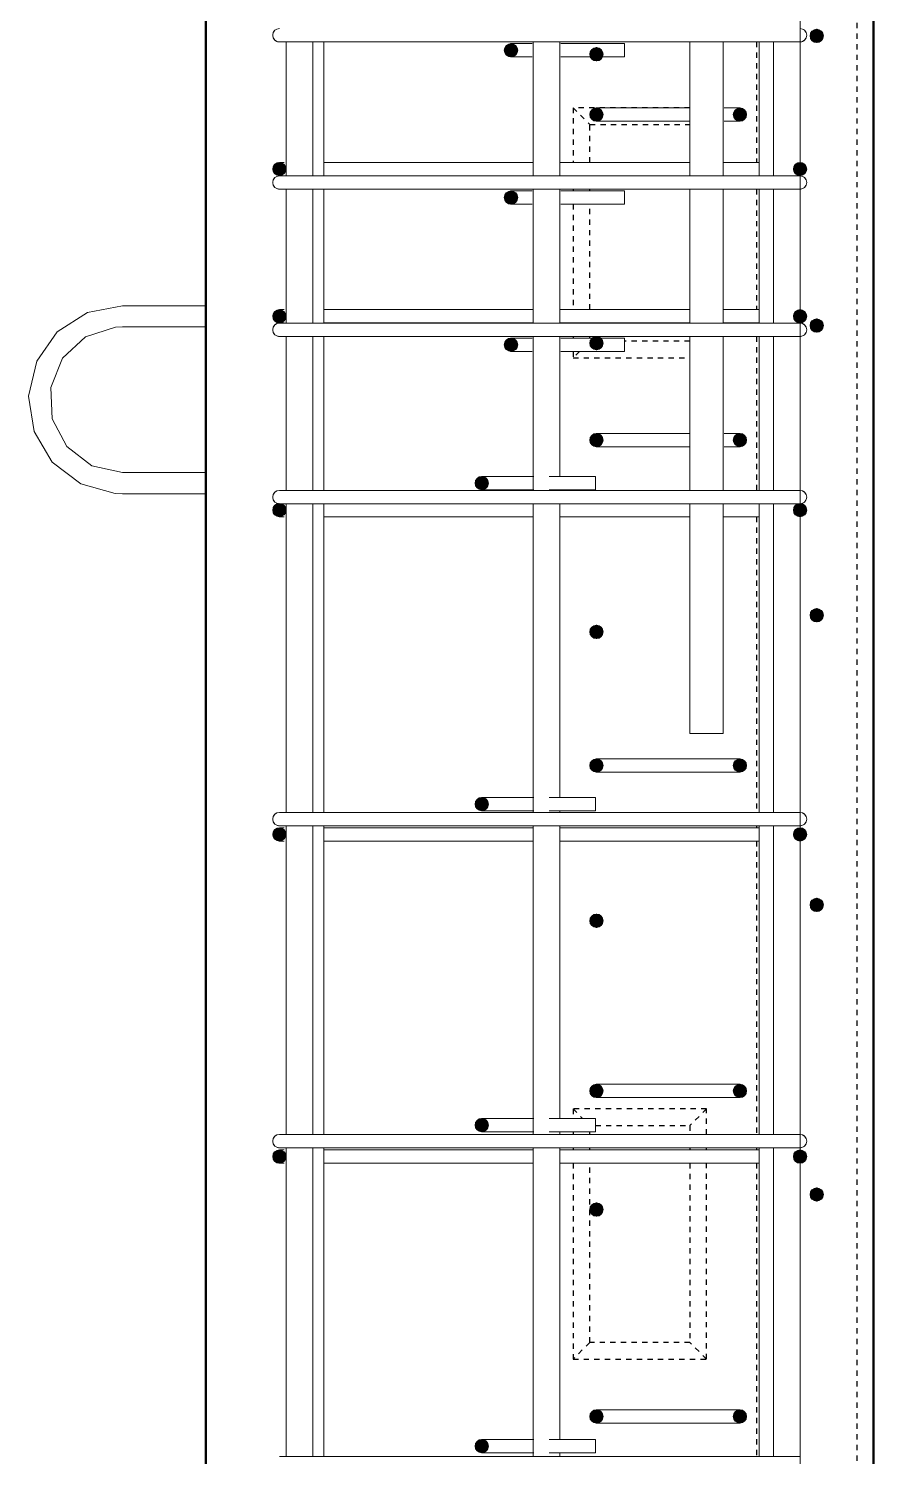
# Model space of a CAD drawing. Header units: millimetres. Extents: x 493 to 7173, y -1395 to 18363.
# Drawn here: x 4886 to 5393, y 1607 to 2462 of the extents above; entities that cross this region are included whole.
import ezdxf

# ---------------------------------------------------------------- set-up
doc = ezdxf.new("R2010")
doc.units = ezdxf.units.MM
doc.linetypes.add('Dash', pattern=[6.36, 3.18, -3.18])
for name, color, linetype, lineweight in [('A-GENM', 13, 'Continuous', 18), ('A-WALL', 113, 'Continuous', 25), ('A-WALL-HDLN', 110, 'Dash', 25), ('S-RBAR', 171, 'Continuous', 18)]:
    doc.layers.add(name, color=color, linetype=linetype, lineweight=lineweight)

# ---------------------------------------------------------------- blocks, each defined once
blk = doc.blocks.new('12_7Ø_ Lifting Insert_COLUMN - 12_9Ø Lifting insert-V3-Elevation Right Copy 1 Copy 1')
at = {"layer": 'A-GENM'}
for p, q in [((17735.43, 2296.35), (17685.43, 2296.35)), ((17685.43, 2283.65), (17735.43, 2283.65)), ((17735.43, 2196.35), (17685.43, 2196.35)), ((17685.43, 2183.65), (17735.43, 2183.65))]:
    blk.add_line(p, q, dxfattribs=at)
at = {"layer": 'A-GENM', "flags": 128}
for points in [[(17685.43, 2296.35), (17664.37, 2292.27), (17646.36, 2280.61), (17634.02, 2263.07), (17629.12, 2242.18), (17632.39, 2220.98), (17643.34, 2202.54), (17660.39, 2189.52), (17681.07, 2183.82), (17685.43, 2183.65)], [(17685.43, 2196.35), (17667.03, 2200.42), (17652.06, 2211.87), (17643.31, 2228.56), (17642.41, 2247.38), (17649.53, 2264.83), (17663.34, 2277.65), (17681.28, 2283.45), (17685.43, 2283.65)]]:
    blk.add_lwpolyline(points, dxfattribs=at)

msp = doc.modelspace()

# ---------------------------------------------------------------- hatches: boundary and pattern name
at = {"layer": 'S-RBAR'}
for points in [[(5358.72, 2454.04), (5362.72, 2458.04), (5358.72, 2462.04), (5354.72, 2458.04)], [(5175.52, 2445.4), (5179.52, 2449.4), (5175.52, 2453.4), (5171.52, 2449.4)], [(5226.72, 2443.01), (5230.72, 2447.01), (5226.72, 2451.01), (5222.72, 2447.01)], [(5226.72, 2406.86), (5230.72, 2410.86), (5226.72, 2414.86), (5222.72, 2410.86)], [(5312.72, 2406.86), (5316.72, 2410.86), (5312.72, 2414.86), (5308.72, 2410.86)], [(5036.72, 2374.25), (5040.72, 2378.25), (5036.6, 2382.13), (5032.72, 2378.25), (5036.6, 2374.37)], [(5348.72, 2374.25), (5352.72, 2378.25), (5348.72, 2382.25), (5344.72, 2378.25)], [(5175.52, 2357.17), (5179.52, 2361.17), (5175.52, 2365.17), (5171.52, 2361.17)], [(5036.72, 2286), (5040.72, 2290), (5036.6, 2293.88), (5032.72, 2290), (5036.6, 2286.12)], [(5348.72, 2286), (5352.72, 2290), (5348.72, 2294), (5344.72, 2290)], [(5358.72, 2280.45), (5362.72, 2284.45), (5358.72, 2288.45), (5354.72, 2284.45)], [(5175.52, 2268.93), (5179.52, 2272.93), (5175.52, 2276.93), (5171.52, 2272.93)], [(5226.72, 2269.92), (5230.72, 2273.92), (5226.72, 2277.92), (5222.72, 2273.92)], [(5226.72, 2211.82), (5230.72, 2215.82), (5226.72, 2219.82), (5222.72, 2215.82)], [(5312.72, 2211.82), (5316.72, 2215.82), (5312.72, 2219.82), (5308.72, 2215.82), (5311.3, 2213.24)], [(5158.02, 2186), (5162.02, 2190), (5158.02, 2194), (5154.02, 2190)], [(5036.72, 2169.82), (5040.72, 2173.82), (5036.6, 2177.7), (5032.72, 2173.82), (5036.6, 2169.94)], [(5348.72, 2169.82), (5352.72, 2173.82), (5348.72, 2177.82), (5344.72, 2173.82)], [(5358.72, 2106.86), (5362.72, 2110.86), (5358.72, 2114.86), (5354.72, 2110.86)], [(5226.72, 2096.83), (5230.72, 2100.83), (5226.72, 2104.83), (5222.72, 2100.83)], [(5226.72, 2016.77), (5230.72, 2020.77), (5226.72, 2024.77), (5222.72, 2020.77)], [(5312.72, 2016.77), (5316.72, 2020.77), (5312.72, 2024.77), (5308.72, 2020.77)], [(5158.02, 1993.63), (5162.02, 1997.63), (5158.02, 2001.63), (5154.02, 1997.63)], [(5036.72, 1975.5), (5040.72, 1979.5), (5036.42, 1983.2), (5032.72, 1979.5)], [(5348.72, 1975.5), (5352.72, 1979.5), (5348.42, 1983.2), (5344.72, 1979.5)], [(5358.72, 1933.26), (5362.72, 1937.26), (5358.72, 1941.26), (5354.72, 1937.26)], [(5226.72, 1923.74), (5230.72, 1927.74), (5226.72, 1931.74), (5222.72, 1927.74)], [(5226.72, 1821.73), (5230.72, 1825.73), (5226.72, 1829.73), (5222.72, 1825.73)], [(5312.72, 1821.73), (5316.72, 1825.73), (5312.72, 1829.73), (5308.72, 1825.73)], [(5158.02, 1801.25), (5162.02, 1805.25), (5158.02, 1809.25), (5154.02, 1805.25)], [(5036.72, 1782.42), (5040.72, 1786.42), (5036.6, 1790.3), (5032.72, 1786.42), (5036.6, 1782.54)], [(5348.72, 1782.42), (5352.72, 1786.42), (5348.72, 1790.42), (5344.72, 1786.42)], [(5358.72, 1759.67), (5362.72, 1763.67), (5358.72, 1767.67), (5354.72, 1763.67)], [(5226.72, 1750.65), (5230.72, 1754.65), (5226.72, 1758.65), (5222.72, 1754.65)], [(5226.72, 1626.68), (5230.72, 1630.68), (5226.72, 1634.68), (5222.72, 1630.68)], [(5312.72, 1626.68), (5316.72, 1630.68), (5312.72, 1634.68), (5308.72, 1630.68)], [(5158.02, 1608.88), (5162.02, 1612.88), (5158.02, 1616.88), (5154.02, 1612.88)]]:
    msp.add_hatch(color=256, dxfattribs=at).paths.add_polyline_path(points)
h = msp.add_hatch(color=256, dxfattribs=at)
edge = h.paths.add_edge_path()
edge.add_arc((5358.72, 2458.04), 4, 0, 360)
h = msp.add_hatch(color=256, dxfattribs=at)
edge = h.paths.add_edge_path()
edge.add_arc((5175.52, 2449.4), 4, 0, 360)
h = msp.add_hatch(color=256, dxfattribs=at)
edge = h.paths.add_edge_path()
edge.add_arc((5226.72, 2447.01), 4, 0, 360)
h = msp.add_hatch(color=256, dxfattribs=at)
edge = h.paths.add_edge_path()
edge.add_arc((5226.72, 2410.86), 4, 0, 360)
h = msp.add_hatch(color=256, dxfattribs=at)
edge = h.paths.add_edge_path()
edge.add_arc((5312.72, 2410.86), 4, 0, 360)
h = msp.add_hatch(color=256, dxfattribs=at)
edge = h.paths.add_edge_path()
edge.add_arc((5036.72, 2378.25), 4, 0, 360)
h = msp.add_hatch(color=256, dxfattribs=at)
edge = h.paths.add_edge_path()
edge.add_arc((5348.72, 2378.25), 4, 0, 360)
h = msp.add_hatch(color=256, dxfattribs=at)
edge = h.paths.add_edge_path()
edge.add_arc((5175.52, 2361.17), 4, 0, 360)
h = msp.add_hatch(color=256, dxfattribs=at)
edge = h.paths.add_edge_path()
edge.add_arc((5036.72, 2290), 4, 0, 360)
h = msp.add_hatch(color=256, dxfattribs=at)
edge = h.paths.add_edge_path()
edge.add_arc((5348.72, 2290), 4, 0, 360)
h = msp.add_hatch(color=256, dxfattribs=at)
edge = h.paths.add_edge_path()
edge.add_arc((5358.72, 2284.45), 4, 0, 360)
h = msp.add_hatch(color=256, dxfattribs=at)
edge = h.paths.add_edge_path()
edge.add_arc((5175.52, 2272.93), 4, 0, 360)
h = msp.add_hatch(color=256, dxfattribs=at)
edge = h.paths.add_edge_path()
edge.add_arc((5226.72, 2273.92), 4, 0, 360)
h = msp.add_hatch(color=256, dxfattribs=at)
edge = h.paths.add_edge_path()
edge.add_arc((5226.72, 2215.82), 4, 0, 360)
h = msp.add_hatch(color=256, dxfattribs=at)
edge = h.paths.add_edge_path()
edge.add_arc((5312.72, 2215.82), 4, 0, 360)
h = msp.add_hatch(color=256, dxfattribs=at)
edge = h.paths.add_edge_path()
edge.add_arc((5158.02, 2190), 4, 0, 360)
h = msp.add_hatch(color=256, dxfattribs=at)
edge = h.paths.add_edge_path()
edge.add_arc((5036.72, 2173.82), 4, 0, 360)
h = msp.add_hatch(color=256, dxfattribs=at)
edge = h.paths.add_edge_path()
edge.add_arc((5348.72, 2173.82), 4, 0, 360)
h = msp.add_hatch(color=256, dxfattribs=at)
edge = h.paths.add_edge_path()
edge.add_arc((5358.72, 2110.86), 4, 0, 360)
h = msp.add_hatch(color=256, dxfattribs=at)
edge = h.paths.add_edge_path()
edge.add_arc((5226.72, 2100.83), 4, 0, 360)
h = msp.add_hatch(color=256, dxfattribs=at)
edge = h.paths.add_edge_path()
edge.add_arc((5226.72, 2020.77), 4, 0, 360)
h = msp.add_hatch(color=256, dxfattribs=at)
edge = h.paths.add_edge_path()
edge.add_arc((5312.72, 2020.77), 4, 0, 360)
h = msp.add_hatch(color=256, dxfattribs=at)
edge = h.paths.add_edge_path()
edge.add_arc((5158.02, 1997.63), 4, 0, 360)
h = msp.add_hatch(color=256, dxfattribs=at)
edge = h.paths.add_edge_path()
edge.add_arc((5036.72, 1979.5), 4, 0, 360)
h = msp.add_hatch(color=256, dxfattribs=at)
edge = h.paths.add_edge_path()
edge.add_arc((5348.72, 1979.5), 4, 0, 360)
h = msp.add_hatch(color=256, dxfattribs=at)
edge = h.paths.add_edge_path()
edge.add_arc((5358.72, 1937.26), 4, 0, 360)
h = msp.add_hatch(color=256, dxfattribs=at)
edge = h.paths.add_edge_path()
edge.add_arc((5226.72, 1927.74), 4, 0, 360)
h = msp.add_hatch(color=256, dxfattribs=at)
edge = h.paths.add_edge_path()
edge.add_arc((5226.72, 1825.73), 4, 0, 360)
h = msp.add_hatch(color=256, dxfattribs=at)
edge = h.paths.add_edge_path()
edge.add_arc((5312.72, 1825.73), 4, 0, 360)
h = msp.add_hatch(color=256, dxfattribs=at)
edge = h.paths.add_edge_path()
edge.add_arc((5158.02, 1805.25), 4, 0, 360)
h = msp.add_hatch(color=256, dxfattribs=at)
edge = h.paths.add_edge_path()
edge.add_arc((5036.72, 1786.42), 4, 0, 360)
h = msp.add_hatch(color=256, dxfattribs=at)
edge = h.paths.add_edge_path()
edge.add_arc((5348.72, 1786.42), 4, 0, 360)
h = msp.add_hatch(color=256, dxfattribs=at)
edge = h.paths.add_edge_path()
edge.add_arc((5358.72, 1763.67), 4, 0, 360)
h = msp.add_hatch(color=256, dxfattribs=at)
edge = h.paths.add_edge_path()
edge.add_arc((5226.72, 1754.65), 4, 0, 360)
h = msp.add_hatch(color=256, dxfattribs=at)
edge = h.paths.add_edge_path()
edge.add_arc((5226.72, 1630.68), 4, 0, 360)
h = msp.add_hatch(color=256, dxfattribs=at)
edge = h.paths.add_edge_path()
edge.add_arc((5312.72, 1630.68), 4, 0, 360)
h = msp.add_hatch(color=256, dxfattribs=at)
edge = h.paths.add_edge_path()
edge.add_arc((5158.02, 1612.88), 4, 0, 360)

# ---------------------------------------------------------------- linework, layer by layer
at = {"layer": 'A-WALL', "lineweight": 50}
for p, q in [((4992.72, 3040), (4992.72, -378)), ((5392.72, -1395), (5392.72, 2541.69))]:
    msp.add_line(p, q, dxfattribs=at)
at = {"layer": 'A-WALL-HDLN'}
for p, q in [((5382.72, 2535.82), (5382.72, -414.95)), ((5322.72, 2454.43), (5322.72, 2382.25)), ((5212.72, 2415), (5212.72, 2382.25)), ((5282.72, 2415), (5212.72, 2415)), ((5212.72, 2415), (5222.72, 2405)), ((5222.72, 2382.25), (5222.72, 2405)), ((5222.72, 2405), (5282.72, 2405)), ((5212.72, 2366.18), (5212.72, 2365.17)), ((5222.72, 2365.17), (5222.72, 2366.18)), ((5322.72, 2366.18), (5322.72, 2294)), ((5212.72, 2357.17), (5212.72, 2294)), ((5222.72, 2294), (5222.72, 2357.17)), ((5212.72, 2277.93), (5212.72, 2276.93)), ((5222.72, 2276.93), (5222.72, 2277.93)), ((5322.72, 2277.93), (5322.72, 2185.65)), ((5212.72, 2268.93), (5212.72, 2265)), ((5216.65, 2268.93), (5212.72, 2265)), ((5282.72, 2275), (5243.6, 2275)), ((5212.72, 2265), (5282.72, 2265)), ((5322.72, 2169.82), (5322.72, 1992.66)), ((5322.72, 1984.66), (5322.72, 1983.5)), ((5322.72, 1975.5), (5322.72, 1799.68)), ((5212.72, 1815), (5212.72, 1809.25)), ((5292.72, 1815), (5212.72, 1815)), ((5212.72, 1815), (5218.47, 1809.25)), ((5292.72, 1815), (5282.72, 1805)), ((5292.72, 1799.68), (5292.72, 1815)), ((5212.72, 1801.25), (5212.72, 1799.68)), ((5222.72, 1799.68), (5222.72, 1801.25)), ((5226.1, 1805), (5282.72, 1805)), ((5282.72, 1805), (5282.72, 1799.68)), ((5212.72, 1791.68), (5212.72, 1790.42)), ((5222.72, 1790.42), (5222.72, 1791.68)), ((5282.72, 1791.68), (5282.72, 1790.42)), ((5292.72, 1790.42), (5292.72, 1791.68)), ((5322.72, 1791.68), (5322.72, 1790.42)), ((5212.72, 1782.42), (5212.72, 1665)), ((5222.72, 1675), (5222.72, 1782.42)), ((5282.72, 1782.42), (5282.72, 1675)), ((5292.72, 1665), (5292.72, 1782.42)), ((5322.72, 1782.42), (5322.72, 1606.69)), ((5222.72, 1675), (5212.72, 1665)), ((5282.72, 1675), (5222.72, 1675)), ((5292.72, 1665), (5282.72, 1675)), ((5212.72, 1665), (5292.72, 1665))]:
    msp.add_line(p, q, dxfattribs=at)
at = {"layer": 'S-RBAR'}
for p, q in [((5348.74, 70.14), (5348.74, 3000)), ((5358.72, 2462.04), (5354.72, 2458.04)), ((5354.72, 2458.04), (5358.72, 2454.04)), ((5362.72, 2458.04), (5358.72, 2462.04)), ((5358.72, 2454.04), (5362.72, 2458.04)), ((5056.72, 2454.43), (5036.72, 2454.43)), ((5040.72, 2374.18), (5040.72, 2454.43)), ((5056.72, 2454.43), (5328.72, 2454.43)), ((5056.72, 2374.18), (5056.72, 2454.43)), ((5063.34, 2374.18), (5063.34, 2454.43)), ((5175.52, 2453.4), (5171.52, 2449.4)), ((5171.52, 2449.4), (5175.52, 2445.4)), ((5175.52, 2453.4), (5188.16, 2453.4)), ((5179.52, 2449.4), (5175.52, 2453.4)), ((5175.52, 2445.4), (5179.52, 2449.4)), ((5188.74, 2374.18), (5188.74, 2454.43)), ((5204.74, 2374.18), (5204.74, 2454.43)), ((5205.32, 2453.4), (5209.66, 2453.4)), ((5209.66, 2453.4), (5243.6, 2453.4)), ((5226.72, 2451.01), (5222.72, 2447.01)), ((5230.72, 2447.01), (5226.72, 2451.01)), ((5243.6, 2445.4), (5243.6, 2453.4)), ((5282.72, 2374.18), (5282.72, 2454.43)), ((5302.72, 2374.18), (5302.72, 2454.43)), ((5324.27, 2374.18), (5324.27, 2454.43)), ((5348.49, 2454.43), (5328.72, 2454.43)), ((5332.74, 2374.18), (5332.74, 2454.43)), ((5175.52, 2445.4), (5188.16, 2445.4)), ((5205.32, 2445.4), (5209.66, 2445.4)), ((5209.66, 2445.4), (5243.6, 2445.4)), ((5222.72, 2447.01), (5226.72, 2443.01)), ((5226.72, 2443.01), (5230.72, 2447.01)), ((5226.72, 2414.86), (5222.72, 2410.86)), ((5246.72, 2414.86), (5226.72, 2414.86)), ((5230.72, 2410.86), (5226.72, 2414.86)), ((5282.72, 2414.86), (5246.72, 2414.86)), ((5312.72, 2414.86), (5303.27, 2414.86)), ((5312.72, 2414.86), (5308.72, 2410.86)), ((5316.72, 2410.86), (5312.72, 2414.86)), ((5222.72, 2410.86), (5226.72, 2406.86)), ((5226.72, 2406.86), (5230.72, 2410.86)), ((5246.72, 2406.86), (5226.72, 2406.86)), ((5282.72, 2406.86), (5246.72, 2406.86)), ((5312.72, 2406.86), (5303.27, 2406.86)), ((5308.72, 2410.86), (5312.72, 2406.86)), ((5312.72, 2406.86), (5316.72, 2410.86)), ((5036.6, 2382.13), (5032.72, 2378.25)), ((5040.72, 2378.25), (5036.6, 2382.13)), ((5039.53, 2382.25), (5036.72, 2382.25)), ((5188.74, 2382.25), (5063.34, 2382.25)), ((5282.72, 2382.25), (5204.74, 2382.25)), ((5324.27, 2382.25), (5302.72, 2382.25)), ((5348.72, 2382.25), (5344.72, 2378.25)), ((5352.72, 2378.25), (5348.72, 2382.25)), ((5032.72, 2378.25), (5036.6, 2374.37)), ((5036.6, 2374.37), (5036.72, 2374.25)), ((5036.72, 2374.25), (5040.72, 2378.25)), ((5039.53, 2374.25), (5036.72, 2374.25)), ((5056.72, 2374.18), (5036.72, 2374.18)), ((5056.72, 2374.18), (5328.72, 2374.18)), ((5188.74, 2374.25), (5063.34, 2374.25)), ((5282.72, 2374.25), (5204.74, 2374.25)), ((5324.27, 2374.25), (5302.72, 2374.25)), ((5348.49, 2374.18), (5328.72, 2374.18)), ((5344.72, 2378.25), (5348.72, 2374.25)), ((5348.72, 2374.25), (5352.72, 2378.25)), ((5056.72, 2366.18), (5036.72, 2366.18)), ((5040.72, 2285.93), (5040.72, 2366.18)), ((5056.72, 2366.18), (5328.72, 2366.18)), ((5056.72, 2285.93), (5056.72, 2366.18)), ((5063.34, 2285.93), (5063.34, 2366.18)), ((5175.52, 2365.17), (5171.52, 2361.17)), ((5175.52, 2365.17), (5188.16, 2365.17)), ((5179.52, 2361.17), (5175.52, 2365.17)), ((5188.74, 2285.93), (5188.74, 2366.18)), ((5204.74, 2285.93), (5204.74, 2366.18)), ((5205.32, 2365.17), (5209.66, 2365.17)), ((5209.66, 2365.17), (5243.6, 2365.17)), ((5243.6, 2357.17), (5243.6, 2365.17)), ((5282.72, 2285.93), (5282.72, 2366.18)), ((5302.72, 2285.93), (5302.72, 2366.18)), ((5324.27, 2285.93), (5324.27, 2366.18)), ((5348.49, 2366.18), (5328.72, 2366.18)), ((5332.74, 2285.93), (5332.74, 2366.18)), ((5171.52, 2361.17), (5175.52, 2357.17)), ((5175.52, 2357.17), (5179.52, 2361.17)), ((5175.52, 2357.17), (5188.16, 2357.17)), ((5205.32, 2357.17), (5209.66, 2357.17)), ((5209.66, 2357.17), (5243.6, 2357.17)), ((5036.6, 2293.88), (5032.72, 2290)), ((5040.72, 2290), (5036.6, 2293.88)), ((5039.53, 2294), (5036.72, 2294)), ((5188.74, 2294), (5063.34, 2294)), ((5282.72, 2294), (5204.74, 2294)), ((5324.27, 2294), (5302.72, 2294)), ((5348.72, 2294), (5344.72, 2290)), ((5352.72, 2290), (5348.72, 2294)), ((5032.72, 2290), (5036.6, 2286.12)), ((5036.6, 2286.12), (5036.72, 2286)), ((5036.72, 2286), (5040.72, 2290)), ((5039.53, 2286), (5036.72, 2286)), ((5056.72, 2285.93), (5036.72, 2285.93)), ((5056.72, 2285.93), (5328.72, 2285.93)), ((5188.74, 2286), (5063.34, 2286)), ((5282.72, 2286), (5204.74, 2286)), ((5324.27, 2286), (5302.72, 2286)), ((5348.49, 2285.93), (5328.72, 2285.93)), ((5344.72, 2290), (5348.72, 2286)), ((5348.72, 2286), (5352.72, 2290)), ((5358.72, 2288.45), (5354.72, 2284.45)), ((5362.72, 2284.45), (5358.72, 2288.45)), ((5056.72, 2277.93), (5036.72, 2277.93)), ((5040.72, 2185.65), (5040.72, 2277.93)), ((5056.72, 2277.93), (5328.72, 2277.93)), ((5056.72, 2185.65), (5056.72, 2277.93)), ((5063.34, 2185.65), (5063.34, 2277.93)), ((5175.52, 2276.93), (5171.52, 2272.93)), ((5175.52, 2276.93), (5188.16, 2276.93)), ((5179.52, 2272.93), (5175.52, 2276.93)), ((5188.74, 2185.65), (5188.74, 2277.93)), ((5204.74, 2194), (5204.74, 2277.93)), ((5205.32, 2276.93), (5209.66, 2276.93)), ((5209.66, 2276.93), (5243.6, 2276.93)), ((5226.72, 2277.92), (5222.72, 2273.92)), ((5230.72, 2273.92), (5226.72, 2277.92)), ((5243.6, 2268.93), (5243.6, 2276.93)), ((5282.72, 2185.65), (5282.72, 2277.93)), ((5302.72, 2185.65), (5302.72, 2277.93)), ((5324.27, 2185.65), (5324.27, 2277.93)), ((5348.49, 2277.93), (5328.72, 2277.93)), ((5332.74, 2185.65), (5332.74, 2277.93)), ((5354.72, 2284.45), (5358.72, 2280.45)), ((5358.72, 2280.45), (5362.72, 2284.45)), ((5171.52, 2272.93), (5175.52, 2268.93)), ((5175.52, 2268.93), (5179.52, 2272.93)), ((5175.52, 2268.93), (5188.16, 2268.93)), ((5205.32, 2268.93), (5209.66, 2268.93)), ((5209.66, 2268.93), (5243.6, 2268.93)), ((5222.72, 2273.92), (5226.72, 2269.92)), ((5226.72, 2269.92), (5230.72, 2273.92)), ((5226.72, 2219.82), (5222.72, 2215.82)), ((5246.72, 2219.82), (5226.72, 2219.82)), ((5230.72, 2215.82), (5226.72, 2219.82)), ((5282.72, 2219.82), (5246.72, 2219.82)), ((5312.72, 2219.82), (5303.27, 2219.82)), ((5312.72, 2219.82), (5308.72, 2215.82)), ((5316.72, 2215.82), (5312.72, 2219.82)), ((5222.72, 2215.82), (5226.72, 2211.82)), ((5226.72, 2211.82), (5230.72, 2215.82)), ((5246.72, 2211.82), (5226.72, 2211.82)), ((5282.72, 2211.82), (5246.72, 2211.82)), ((5312.72, 2211.82), (5303.27, 2211.82)), ((5308.72, 2215.82), (5311.3, 2213.24)), ((5311.3, 2213.24), (5312.72, 2211.82)), ((5312.72, 2211.82), (5316.72, 2215.82)), ((5158.02, 2194), (5154.02, 2190)), ((5158.02, 2194), (5189.23, 2194)), ((5162.02, 2190), (5158.02, 2194)), ((5198.3, 2194), (5226.1, 2194)), ((5226.1, 2186), (5226.1, 2194)), ((5056.72, 2185.65), (5036.72, 2185.65)), ((5056.72, 2185.65), (5328.72, 2185.65)), ((5154.02, 2190), (5158.02, 2186)), ((5158.02, 2186), (5162.02, 2190)), ((5158.02, 2186), (5189.23, 2186)), ((5198.3, 2186), (5226.1, 2186)), ((5348.34, 2185.65), (5328.72, 2185.65)), ((5036.6, 2177.7), (5032.72, 2173.82)), ((5032.72, 2173.82), (5036.6, 2169.94)), ((5040.72, 2173.82), (5036.6, 2177.7)), ((5056.72, 2177.65), (5036.72, 2177.65)), ((5036.72, 2169.82), (5040.72, 2173.82)), ((5040.72, 1992.66), (5040.72, 2177.65)), ((5056.72, 2177.65), (5328.72, 2177.65)), ((5056.72, 1992.66), (5056.72, 2177.65)), ((5063.34, 1992.66), (5063.34, 2177.65)), ((5188.74, 1992.66), (5188.74, 2177.65)), ((5204.74, 2001.63), (5204.74, 2177.65)), ((5282.72, 2040), (5282.72, 2177.65)), ((5302.72, 2040), (5302.72, 2177.65)), ((5324.27, 1992.66), (5324.27, 2177.65)), ((5348.34, 2177.65), (5328.72, 2177.65)), ((5332.74, 1992.66), (5332.74, 2177.65)), ((5348.72, 2177.82), (5344.72, 2173.82)), ((5344.72, 2173.82), (5348.72, 2169.82)), ((5352.72, 2173.82), (5348.72, 2177.82)), ((5348.72, 2169.82), (5352.72, 2173.82)), ((5036.6, 2169.94), (5036.72, 2169.82)), ((5039.53, 2169.82), (5036.72, 2169.82)), ((5188.74, 2169.82), (5063.34, 2169.82)), ((5282.72, 2169.82), (5204.74, 2169.82)), ((5324.27, 2169.82), (5302.72, 2169.82)), ((5358.72, 2114.86), (5354.72, 2110.86)), ((5362.72, 2110.86), (5358.72, 2114.86)), ((5354.72, 2110.86), (5358.72, 2106.86)), ((5358.72, 2106.86), (5362.72, 2110.86)), ((5226.72, 2104.83), (5222.72, 2100.83)), ((5222.72, 2100.83), (5226.72, 2096.83)), ((5230.72, 2100.83), (5226.72, 2104.83)), ((5226.72, 2096.83), (5230.72, 2100.83)), ((5302.72, 2040), (5282.72, 2040)), ((5226.72, 2024.77), (5222.72, 2020.77)), ((5222.72, 2020.77), (5226.72, 2016.77)), ((5246.72, 2024.77), (5226.72, 2024.77)), ((5230.72, 2020.77), (5226.72, 2024.77)), ((5226.72, 2016.77), (5230.72, 2020.77)), ((5292.72, 2024.77), (5246.72, 2024.77)), ((5312.72, 2024.77), (5292.72, 2024.77)), ((5312.72, 2024.77), (5308.72, 2020.77)), ((5308.72, 2020.77), (5312.72, 2016.77)), ((5316.72, 2020.77), (5312.72, 2024.77)), ((5312.72, 2016.77), (5316.72, 2020.77)), ((5246.72, 2016.77), (5226.72, 2016.77)), ((5292.72, 2016.77), (5246.72, 2016.77)), ((5312.72, 2016.77), (5292.72, 2016.77)), ((5158.02, 2001.63), (5154.02, 1997.63)), ((5154.02, 1997.63), (5158.02, 1993.63)), ((5158.02, 2001.63), (5189.23, 2001.63)), ((5162.02, 1997.63), (5158.02, 2001.63)), ((5158.02, 1993.63), (5162.02, 1997.63)), ((5198.3, 2001.63), (5226.1, 2001.63)), ((5226.1, 1993.63), (5226.1, 2001.63)), ((5056.72, 1992.66), (5036.72, 1992.66)), ((5056.72, 1992.66), (5328.72, 1992.66)), ((5158.02, 1993.63), (5189.23, 1993.63)), ((5198.3, 1993.63), (5226.1, 1993.63)), ((5204.74, 1992.66), (5204.74, 1993.63)), ((5348.34, 1992.66), (5328.72, 1992.66)), ((5036.42, 1983.2), (5032.72, 1979.5)), ((5032.72, 1979.5), (5036.72, 1975.5)), ((5040.72, 1979.5), (5036.42, 1983.2)), ((5056.72, 1984.66), (5036.72, 1984.66)), ((5039.53, 1983.5), (5036.72, 1983.5)), ((5036.72, 1975.5), (5040.72, 1979.5)), ((5040.72, 1799.68), (5040.72, 1984.66)), ((5056.72, 1984.66), (5328.72, 1984.66)), ((5056.72, 1799.68), (5056.72, 1984.66)), ((5063.34, 1799.68), (5063.34, 1984.66)), ((5188.74, 1983.5), (5063.34, 1983.5)), ((5188.74, 1799.68), (5188.74, 1984.66)), ((5204.74, 1809.25), (5204.74, 1984.66)), ((5324.27, 1983.5), (5204.74, 1983.5)), ((5324.27, 1799.68), (5324.27, 1984.66)), ((5348.34, 1984.66), (5328.72, 1984.66)), ((5332.74, 1799.68), (5332.74, 1984.66)), ((5348.42, 1983.2), (5344.72, 1979.5)), ((5344.72, 1979.5), (5348.72, 1975.5)), ((5352.72, 1979.5), (5348.42, 1983.2)), ((5348.72, 1975.5), (5352.72, 1979.5)), ((5039.53, 1975.5), (5036.72, 1975.5)), ((5188.74, 1975.5), (5063.34, 1975.5)), ((5324.27, 1975.5), (5204.74, 1975.5)), ((5358.72, 1941.26), (5354.72, 1937.26)), ((5354.72, 1937.26), (5358.72, 1933.26)), ((5362.72, 1937.26), (5358.72, 1941.26)), ((5358.72, 1933.26), (5362.72, 1937.26)), ((5226.72, 1931.74), (5222.72, 1927.74)), ((5222.72, 1927.74), (5226.72, 1923.74)), ((5230.72, 1927.74), (5226.72, 1931.74)), ((5226.72, 1923.74), (5230.72, 1927.74)), ((5226.72, 1829.73), (5222.72, 1825.73)), ((5222.72, 1825.73), (5226.72, 1821.73)), ((5246.72, 1829.73), (5226.72, 1829.73)), ((5230.72, 1825.73), (5226.72, 1829.73)), ((5226.72, 1821.73), (5230.72, 1825.73)), ((5292.72, 1829.73), (5246.72, 1829.73)), ((5312.72, 1829.73), (5292.72, 1829.73)), ((5312.72, 1829.73), (5308.72, 1825.73)), ((5308.72, 1825.73), (5312.72, 1821.73)), ((5316.72, 1825.73), (5312.72, 1829.73)), ((5312.72, 1821.73), (5316.72, 1825.73)), ((5246.72, 1821.73), (5226.72, 1821.73)), ((5292.72, 1821.73), (5246.72, 1821.73)), ((5312.72, 1821.73), (5292.72, 1821.73)), ((5158.02, 1809.25), (5154.02, 1805.25)), ((5158.02, 1809.25), (5189.23, 1809.25)), ((5162.02, 1805.25), (5158.02, 1809.25)), ((5198.3, 1809.25), (5226.1, 1809.25)), ((5226.1, 1801.25), (5226.1, 1809.25)), ((5056.72, 1799.68), (5036.72, 1799.68)), ((5056.72, 1799.68), (5328.72, 1799.68)), ((5154.02, 1805.25), (5158.02, 1801.25)), ((5158.02, 1801.25), (5162.02, 1805.25)), ((5158.02, 1801.25), (5189.23, 1801.25)), ((5198.3, 1801.25), (5226.1, 1801.25)), ((5204.74, 1799.68), (5204.74, 1801.25)), ((5348.34, 1799.68), (5328.72, 1799.68)), ((5036.6, 1790.3), (5032.72, 1786.42)), ((5040.72, 1786.42), (5036.6, 1790.3)), ((5056.72, 1791.68), (5036.72, 1791.68)), ((5039.53, 1790.42), (5036.72, 1790.42)), ((5040.72, 1607.08), (5040.72, 1791.68)), ((5056.72, 1791.68), (5328.72, 1791.68)), ((5056.72, 1607.08), (5056.72, 1791.68)), ((5063.34, 1607.08), (5063.34, 1791.68)), ((5188.74, 1790.42), (5063.34, 1790.42)), ((5188.74, 1606.69), (5188.74, 1791.68)), ((5204.74, 1616.88), (5204.74, 1791.68)), ((5324.27, 1790.42), (5204.74, 1790.42)), ((5324.27, 1606.69), (5324.27, 1791.68)), ((5348.34, 1791.68), (5328.72, 1791.68)), ((5332.74, 1607.08), (5332.74, 1791.68)), ((5348.72, 1790.42), (5344.72, 1786.42)), ((5352.72, 1786.42), (5348.72, 1790.42)), ((5032.72, 1786.42), (5036.6, 1782.54)), ((5036.6, 1782.54), (5036.72, 1782.42)), ((5036.72, 1782.42), (5040.72, 1786.42)), ((5039.53, 1782.42), (5036.72, 1782.42)), ((5188.74, 1782.42), (5063.34, 1782.42)), ((5324.27, 1782.42), (5204.74, 1782.42)), ((5344.72, 1786.42), (5348.72, 1782.42)), ((5348.72, 1782.42), (5352.72, 1786.42)), ((5358.72, 1767.67), (5354.72, 1763.67)), ((5354.72, 1763.67), (5358.72, 1759.67)), ((5362.72, 1763.67), (5358.72, 1767.67)), ((5358.72, 1759.67), (5362.72, 1763.67)), ((5226.72, 1758.65), (5222.72, 1754.65)), ((5222.72, 1754.65), (5226.72, 1750.65)), ((5230.72, 1754.65), (5226.72, 1758.65)), ((5226.72, 1750.65), (5230.72, 1754.65)), ((5226.72, 1634.68), (5222.72, 1630.68)), ((5246.72, 1634.68), (5226.72, 1634.68)), ((5230.72, 1630.68), (5226.72, 1634.68)), ((5292.72, 1634.68), (5246.72, 1634.68)), ((5312.72, 1634.68), (5292.72, 1634.68)), ((5312.72, 1634.68), (5308.72, 1630.68)), ((5316.72, 1630.68), (5312.72, 1634.68)), ((5222.72, 1630.68), (5226.72, 1626.68)), ((5226.72, 1626.68), (5230.72, 1630.68)), ((5246.72, 1626.68), (5226.72, 1626.68)), ((5292.72, 1626.68), (5246.72, 1626.68)), ((5312.72, 1626.68), (5292.72, 1626.68)), ((5308.72, 1630.68), (5312.72, 1626.68)), ((5312.72, 1626.68), (5316.72, 1630.68)), ((5158.02, 1616.88), (5154.02, 1612.88)), ((5154.02, 1612.88), (5158.02, 1608.88)), ((5158.02, 1616.88), (5189.23, 1616.88)), ((5162.02, 1612.88), (5158.02, 1616.88)), ((5158.02, 1608.88), (5162.02, 1612.88)), ((5158.02, 1608.88), (5189.23, 1608.88)), ((5198.3, 1616.88), (5226.1, 1616.88)), ((5198.3, 1608.88), (5226.1, 1608.88)), ((5204.74, 1606.69), (5204.74, 1608.88)), ((5226.1, 1608.88), (5226.1, 1616.88)), ((5056.72, 1606.69), (5036.72, 1606.69)), ((5056.72, 1606.69), (5328.72, 1606.69)), ((5348.34, 1606.69), (5328.72, 1606.69))]:
    msp.add_line(p, q, dxfattribs=at)
for centre in [(5358.72, 2458.04), (5175.52, 2449.4), (5226.72, 2447.01), (5226.72, 2410.86), (5312.72, 2410.86), (5036.72, 2378.25), (5348.72, 2378.25), (5175.52, 2361.17), (5036.72, 2290), (5348.72, 2290), (5358.72, 2284.45), (5175.52, 2272.93), (5226.72, 2273.92), (5226.72, 2215.82), (5312.72, 2215.82), (5158.02, 2190), (5036.72, 2173.82), (5348.72, 2173.82), (5358.72, 2110.86), (5226.72, 2100.83), (5226.72, 2020.77), (5312.72, 2020.77), (5158.02, 1997.63), (5036.72, 1979.5), (5348.72, 1979.5), (5358.72, 1937.26), (5226.72, 1927.74), (5226.72, 1825.73), (5312.72, 1825.73), (5158.02, 1805.25), (5036.72, 1786.42), (5348.72, 1786.42), (5358.72, 1763.67), (5226.72, 1754.65), (5226.72, 1630.68), (5312.72, 1630.68), (5158.02, 1612.88)]:
    msp.add_circle(centre, 4, dxfattribs=at)
for centre, start, end in [((5036.72, 2458.43), 90, 270), ((5036.72, 2458.43), 120, 165), ((5036.72, 2458.43), 120, 165), ((5036.72, 2458.43), 195, 240), ((5036.72, 2458.43), 195, 240), ((5348.72, 2458.43), 270.21702, 89.78298), ((5348.72, 2458.43), 15, 60), ((5348.72, 2458.43), 300, 345), ((5036.72, 2458.43), 255, 270), ((5036.72, 2458.43), 255, 270), ((5175.52, 2449.4), 90, 270), ((5348.72, 2458.43), 270.21702, 285), ((5226.72, 2410.86), 90, 270), ((5312.72, 2410.86), 270, 90), ((5036.72, 2378.25), 90, 270), ((5348.72, 2378.25), 270.21702, 89.78298), ((5036.72, 2370.18), 90, 270), ((5036.72, 2370.18), 120, 165), ((5036.72, 2370.18), 120, 165), ((5348.72, 2370.18), 270.21702, 89.78298), ((5348.72, 2370.18), 15, 60), ((5036.72, 2370.18), 195, 240), ((5036.72, 2370.18), 195, 240), ((5036.72, 2370.18), 255, 270), ((5036.72, 2370.18), 255, 270), ((5175.52, 2361.17), 90, 270), ((5348.72, 2370.18), 270.21702, 285), ((5348.72, 2370.18), 300, 345), ((5036.72, 2290), 90, 270), ((5348.72, 2290), 270.21702, 89.78298), ((5036.72, 2281.93), 90, 270), ((5036.72, 2281.93), 120, 165), ((5036.72, 2281.93), 120, 165), ((5348.72, 2281.93), 270.21702, 89.78298), ((5348.72, 2281.93), 15, 60), ((5036.72, 2281.93), 195, 240), ((5036.72, 2281.93), 195, 240), ((5036.72, 2281.93), 255, 270), ((5036.72, 2281.93), 255, 270), ((5175.52, 2272.93), 90, 270), ((5348.72, 2281.93), 270.21702, 285), ((5348.72, 2281.93), 300, 345), ((5226.72, 2215.82), 90, 270), ((5312.72, 2215.82), 270, 90), ((5158.02, 2190), 90, 270), ((5036.72, 2181.65), 90, 270), ((5036.72, 2181.65), 120, 165), ((5036.72, 2181.65), 120, 165), ((5348.72, 2181.65), 270.21702, 89.78298), ((5348.72, 2181.65), 15, 60), ((5036.72, 2173.82), 90, 270), ((5036.72, 2181.65), 195, 240), ((5036.72, 2181.65), 195, 240), ((5036.72, 2181.65), 255, 270), ((5036.72, 2181.65), 255, 270), ((5348.72, 2173.82), 270.21702, 89.78298), ((5348.72, 2181.65), 270.21702, 285), ((5348.72, 2181.65), 300, 345), ((5226.72, 2020.77), 90, 270), ((5312.72, 2020.77), 270, 90), ((5158.02, 1997.63), 90, 270), ((5036.72, 1988.66), 90, 270), ((5036.72, 1988.66), 120, 165), ((5036.72, 1988.66), 120, 165), ((5036.72, 1988.66), 195, 240), ((5036.72, 1988.66), 195, 240), ((5348.72, 1988.66), 270.21702, 89.78298), ((5348.72, 1988.66), 15, 60), ((5348.72, 1988.66), 300, 345), ((5036.72, 1979.5), 90, 270), ((5036.72, 1988.66), 255, 270), ((5036.72, 1988.66), 255, 270), ((5348.72, 1988.66), 270.21702, 285), ((5348.72, 1979.5), 270.21702, 89.78298), ((5226.72, 1825.73), 90, 270), ((5312.72, 1825.73), 270, 90), ((5158.02, 1805.25), 90, 270), ((5036.72, 1795.68), 90, 270), ((5036.72, 1795.68), 120, 165), ((5036.72, 1795.68), 120, 165), ((5348.72, 1795.68), 270.21702, 89.78298), ((5348.72, 1795.68), 15, 60), ((5036.72, 1786.42), 90, 270), ((5036.72, 1795.68), 195, 240), ((5036.72, 1795.68), 195, 240), ((5036.72, 1795.68), 255, 270), ((5036.72, 1795.68), 255, 270), ((5348.72, 1795.68), 270.21702, 285), ((5348.72, 1786.42), 270.21702, 89.78298), ((5348.72, 1795.68), 300, 345), ((5226.72, 1630.68), 90, 270), ((5312.72, 1630.68), 270, 90), ((5158.02, 1612.88), 90, 270)]:
    msp.add_arc(centre, 4, start, end, dxfattribs=at)

# ---------------------------------------------------------------- block references
at = {"layer": 'A-GENM'}
msp.add_blockref('12_7Ø_ Lifting Insert_COLUMN - 12_9Ø Lifting insert-V3-Elevation Right Copy 1 Copy 1', (-12742.71, 0), dxfattribs=at)

doc.saveas('drawing.dxf')
